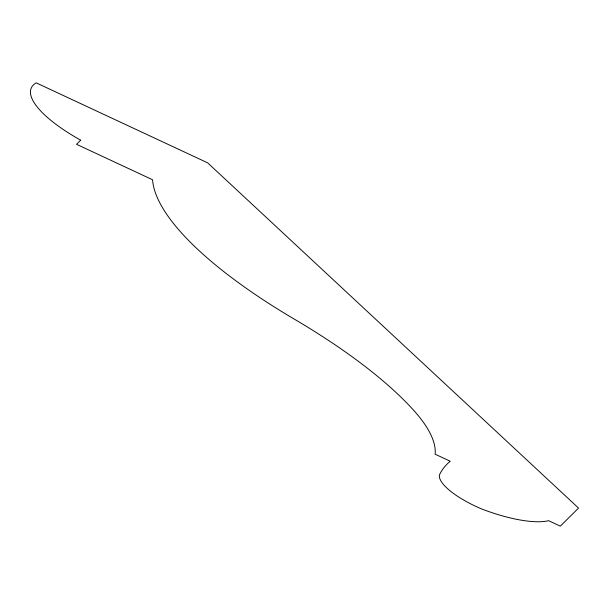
<?xml version="1.0" encoding="UTF-8"?>
<svg xmlns="http://www.w3.org/2000/svg" width="609" height="609" viewBox="0 0 609 609"><rect width="100%" height="100%" fill="white"/><g stroke="black" fill="none" stroke-linecap="round" stroke-linejoin="round"><path stroke-width="0.91" d="M80.677 140.184L76.536 144.295L152.554 179.754A316.277 96.686 22.8 0 0 294.276 319.108A335.224 102.479 22.8 0 1 413.815 410.474A233.369 71.337 22.8 0 1 435.138 454.2L450.234 461.249A369.96 113.099 22.8 0 0 439.416 475.012A52.473 16.04 22.8 0 0 481.841 509.04A81.18 24.817 22.8 0 0 548.633 520.687L560.333 526.146L578.55 508.089L207.669 162.854L36.197 82.854A100.219 30.633 22.8 0 0 80.677 140.184"/></g></svg>
